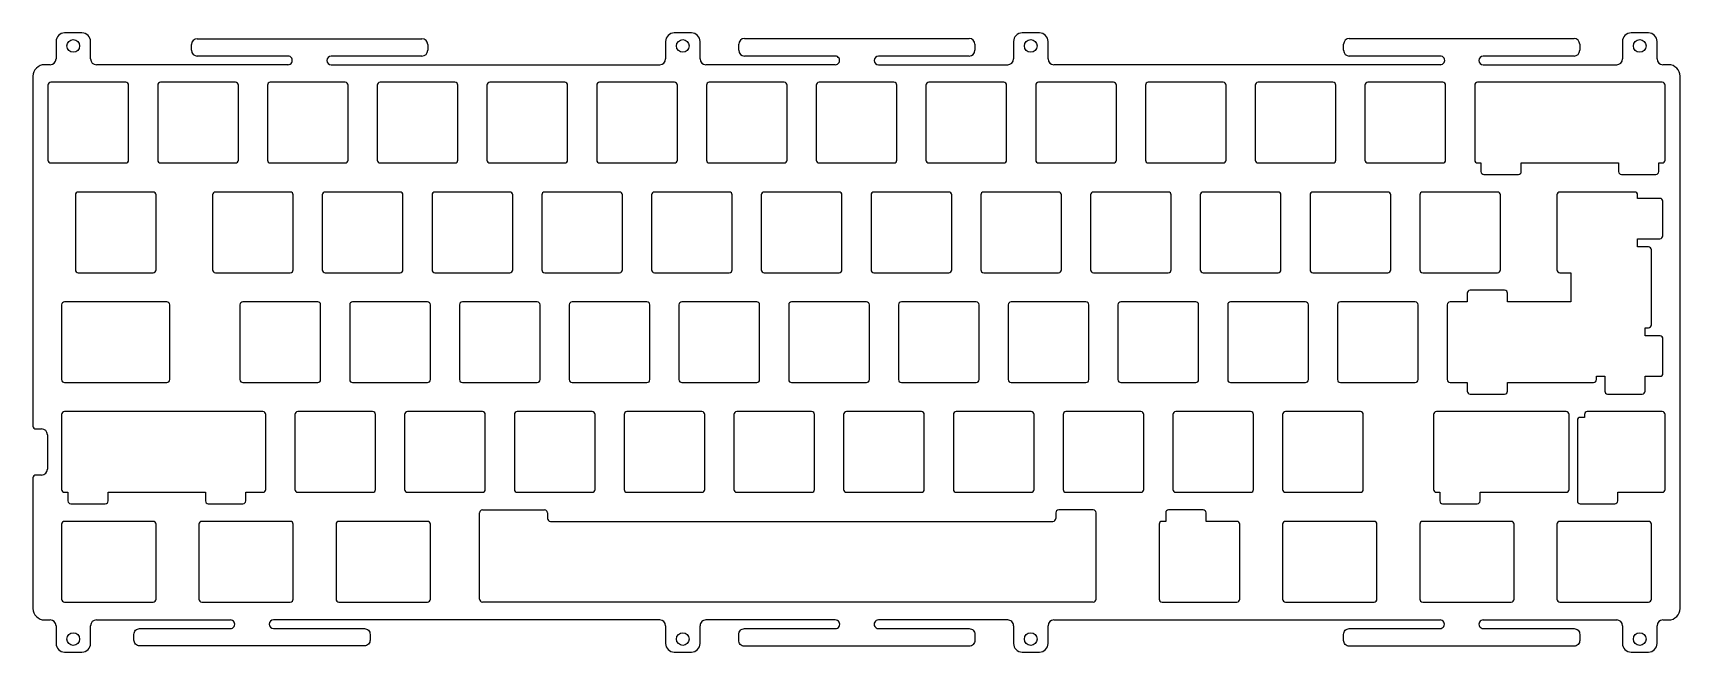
# Model space of a CAD drawing. Header units: millimetres. Extents: x 12 to 298, y 11 to 118.
import ezdxf

# ---------------------------------------------------------------- set-up
doc = ezdxf.new("R2010")
doc.units = ezdxf.units.MM
doc.layers.add('1', color=7, linetype='Continuous', lineweight=25)

msp = doc.modelspace()

# ---------------------------------------------------------------- linework, layer by layer
at = {"layer": '1', "color": 7, "linetype": 'Continuous', "lineweight": 25}
for p, q in [((20.29, 118.07), (17.29, 118.07)), ((292.19, 118.07), (289.19, 118.07)), ((15.79, 116.57), (15.79, 113.55)), ((21.79, 113.55), (21.79, 116.57)), ((287.69, 116.57), (287.69, 113.55)), ((293.69, 113.55), (293.69, 116.57)), ((14.79, 112.55), (13.79, 112.55)), ((295.69, 112.55), (294.69, 112.55)), ((11.79, 110.55), (11.79, 49.85)), ((14.39, 109), (14.39, 96)), ((27.89, 109.5), (14.89, 109.5)), ((28.39, 96), (28.39, 109)), ((33.44, 109), (33.44, 96)), ((46.94, 109.5), (33.94, 109.5)), ((47.44, 96), (47.44, 109)), ((52.49, 109), (52.49, 96)), ((65.99, 109.5), (52.99, 109.5)), ((66.49, 96), (66.49, 109)), ((71.54, 109), (71.54, 96)), ((85.04, 109.5), (72.04, 109.5)), ((85.54, 96), (85.54, 109)), ((90.59, 109), (90.59, 96)), ((104.09, 109.5), (91.09, 109.5)), ((104.59, 96), (104.59, 109)), ((109.64, 109), (109.64, 96)), ((123.14, 109.5), (110.14, 109.5)), ((123.64, 96), (123.64, 109)), ((128.69, 109), (128.69, 96)), ((142.19, 109.5), (129.19, 109.5)), ((142.69, 96), (142.69, 109)), ((147.74, 109), (147.74, 96)), ((161.24, 109.5), (148.24, 109.5)), ((161.74, 96), (161.74, 109)), ((166.79, 109), (166.79, 96)), ((180.29, 109.5), (167.29, 109.5)), ((180.79, 96), (180.79, 109)), ((185.84, 109), (185.84, 96)), ((199.34, 109.5), (186.34, 109.5)), ((199.84, 96), (199.84, 109)), ((204.89, 109), (204.89, 96)), ((218.39, 109.5), (205.39, 109.5)), ((218.89, 96), (218.89, 109)), ((223.94, 109), (223.94, 96)), ((237.44, 109.5), (224.44, 109.5)), ((237.94, 96), (237.94, 109)), ((242.99, 109), (242.99, 96)), ((256.49, 109.5), (243.49, 109.5)), ((256.99, 96), (256.99, 109)), ((262.04, 109), (262.04, 96)), ((294.59, 109.5), (262.54, 109.5)), ((295.09, 96), (295.09, 109)), ((297.69, 18.2), (297.69, 110.55)), ((14.89, 95.5), (27.89, 95.5)), ((33.94, 95.5), (46.94, 95.5)), ((52.99, 95.5), (65.99, 95.5)), ((72.04, 95.5), (85.04, 95.5)), ((91.09, 95.5), (104.09, 95.5)), ((110.14, 95.5), (123.14, 95.5)), ((129.19, 95.5), (142.19, 95.5)), ((148.24, 95.5), (161.24, 95.5)), ((167.29, 95.5), (180.29, 95.5)), ((186.34, 95.5), (199.34, 95.5)), ((205.39, 95.5), (218.39, 95.5)), ((224.44, 95.5), (237.44, 95.5)), ((243.49, 95.5), (256.49, 95.5)), ((262.54, 95.5), (263.12, 95.5)), ((263.12, 95.5), (263.12, 94)), ((270.12, 95.5), (287, 95.5)), ((270.12, 94), (270.12, 95.5)), ((287, 95.5), (287, 94)), ((294, 95.5), (294.59, 95.5)), ((294, 94), (294, 95.5)), ((263.62, 93.5), (269.62, 93.5)), ((287.5, 93.5), (293.5, 93.5)), ((19.15, 89.95), (19.15, 76.95)), ((32.65, 90.45), (19.65, 90.45)), ((33.15, 76.95), (33.15, 89.95)), ((42.96, 89.95), (42.96, 76.95)), ((56.46, 90.45), (43.46, 90.45)), ((56.96, 76.95), (56.96, 89.95)), ((62.01, 89.95), (62.01, 76.95)), ((75.51, 90.45), (62.51, 90.45)), ((76.01, 76.95), (76.01, 89.95)), ((81.06, 89.95), (81.06, 76.95)), ((94.56, 90.45), (81.56, 90.45)), ((95.06, 76.95), (95.06, 89.95)), ((100.11, 89.95), (100.11, 76.95)), ((113.61, 90.45), (100.61, 90.45)), ((114.11, 76.95), (114.11, 89.95)), ((119.16, 89.95), (119.16, 76.95)), ((132.66, 90.45), (119.66, 90.45)), ((133.16, 76.95), (133.16, 89.95)), ((138.21, 89.95), (138.21, 76.95)), ((151.71, 90.45), (138.71, 90.45)), ((152.21, 76.95), (152.21, 89.95)), ((157.26, 89.95), (157.26, 76.95)), ((170.76, 90.45), (157.76, 90.45)), ((171.26, 76.95), (171.26, 89.95)), ((176.31, 89.95), (176.31, 76.95)), ((189.81, 90.45), (176.81, 90.45)), ((190.31, 76.95), (190.31, 89.95)), ((195.36, 89.95), (195.36, 76.95)), ((208.86, 90.45), (195.86, 90.45)), ((209.36, 76.95), (209.36, 89.95)), ((214.41, 89.95), (214.41, 76.95)), ((227.91, 90.45), (214.91, 90.45)), ((228.41, 76.95), (228.41, 89.95)), ((233.46, 89.95), (233.46, 76.95)), ((246.96, 90.45), (233.96, 90.45)), ((247.46, 76.95), (247.46, 89.95)), ((252.51, 89.95), (252.51, 76.95)), ((266.01, 90.45), (253.01, 90.45)), ((266.51, 76.95), (266.51, 89.95)), ((276.32, 89.95), (276.32, 76.95)), ((289.82, 90.45), (276.82, 90.45)), ((290.32, 89.36), (290.32, 89.95)), ((294.19, 89.36), (290.32, 89.36)), ((294.69, 82.86), (294.69, 88.86)), ((290.32, 82.36), (294.19, 82.36)), ((290.32, 80.92), (290.32, 82.36)), ((292.21, 80.92), (290.32, 80.92)), ((292.71, 67.42), (292.71, 80.42)), ((19.65, 76.45), (32.65, 76.45)), ((43.46, 76.45), (56.46, 76.45)), ((62.51, 76.45), (75.51, 76.45)), ((81.56, 76.45), (94.56, 76.45)), ((100.61, 76.45), (113.61, 76.45)), ((119.66, 76.45), (132.66, 76.45)), ((138.71, 76.45), (151.71, 76.45)), ((157.76, 76.45), (170.76, 76.45)), ((176.81, 76.45), (189.81, 76.45)), ((195.86, 76.45), (208.86, 76.45)), ((214.91, 76.45), (227.91, 76.45)), ((233.96, 76.45), (246.96, 76.45)), ((253.01, 76.45), (266.01, 76.45)), ((276.82, 76.45), (278.71, 76.45)), ((278.71, 76.45), (278.71, 71.4)), ((260.74, 72.9), (260.74, 71.4)), ((267.24, 73.4), (261.24, 73.4)), ((267.74, 71.4), (267.74, 72.9)), ((47.72, 70.9), (47.72, 57.9)), ((61.22, 71.4), (48.22, 71.4)), ((61.72, 57.9), (61.72, 70.9)), ((66.77, 70.9), (66.77, 57.9)), ((80.27, 71.4), (67.27, 71.4)), ((80.77, 57.9), (80.77, 70.9)), ((85.82, 70.9), (85.82, 57.9)), ((99.32, 71.4), (86.32, 71.4)), ((99.82, 57.9), (99.82, 70.9)), ((104.87, 70.9), (104.87, 57.9)), ((118.37, 71.4), (105.37, 71.4)), ((118.87, 57.9), (118.87, 70.9)), ((123.92, 70.9), (123.92, 57.9)), ((137.42, 71.4), (124.42, 71.4)), ((137.92, 57.9), (137.92, 70.9)), ((142.97, 70.9), (142.97, 57.9)), ((156.47, 71.4), (143.47, 71.4)), ((156.97, 57.9), (156.97, 70.9)), ((162.02, 70.9), (162.02, 57.9)), ((175.52, 71.4), (162.52, 71.4)), ((176.02, 57.9), (176.02, 70.9)), ((181.07, 70.9), (181.07, 57.9)), ((194.57, 71.4), (181.57, 71.4)), ((195.07, 57.9), (195.07, 70.9)), ((200.12, 70.9), (200.12, 57.9)), ((213.62, 71.4), (200.62, 71.4)), ((214.12, 57.9), (214.12, 70.9)), ((219.17, 70.9), (219.17, 57.9)), ((232.67, 71.4), (219.67, 71.4)), ((233.17, 57.9), (233.17, 70.9)), ((238.22, 70.9), (238.22, 57.9)), ((251.72, 71.4), (238.72, 71.4)), ((252.22, 57.9), (252.22, 70.9)), ((257.27, 70.9), (257.27, 57.9)), ((260.74, 71.4), (257.77, 71.4)), ((278.71, 71.4), (267.74, 71.4)), ((291.62, 66.92), (292.21, 66.92)), ((291.62, 65.48), (291.62, 66.92)), ((294.21, 65.48), (291.62, 65.48)), ((294.71, 58.98), (294.71, 64.98)), ((48.22, 57.4), (61.22, 57.4)), ((67.27, 57.4), (80.27, 57.4)), ((86.32, 57.4), (99.32, 57.4)), ((105.37, 57.4), (118.37, 57.4)), ((124.42, 57.4), (137.42, 57.4)), ((143.47, 57.4), (156.47, 57.4)), ((162.52, 57.4), (175.52, 57.4)), ((181.57, 57.4), (194.57, 57.4)), ((200.62, 57.4), (213.62, 57.4)), ((219.67, 57.4), (232.67, 57.4)), ((238.72, 57.4), (251.72, 57.4)), ((257.77, 57.4), (260.74, 57.4)), ((260.74, 57.4), (260.74, 55.9)), ((267.74, 57.4), (282.68, 57.4)), ((267.74, 55.9), (267.74, 57.4)), ((283.18, 58.48), (284.62, 58.48)), ((283.18, 57.9), (283.18, 58.48)), ((284.62, 58.48), (284.62, 55.9)), ((291.62, 58.48), (294.21, 58.48)), ((291.62, 55.9), (291.62, 58.48)), ((261.24, 55.4), (267.24, 55.4)), ((285.12, 55.4), (291.12, 55.4)), ((16.77, 51.85), (16.77, 38.85)), ((51.7, 52.35), (17.27, 52.35)), ((52.2, 38.85), (52.2, 51.85)), ((57.25, 51.85), (57.25, 38.85)), ((70.75, 52.35), (57.75, 52.35)), ((71.25, 38.85), (71.25, 51.85)), ((76.3, 51.85), (76.3, 38.85)), ((89.8, 52.35), (76.8, 52.35)), ((90.3, 38.85), (90.3, 51.85)), ((95.35, 51.85), (95.35, 38.85)), ((108.85, 52.35), (95.85, 52.35)), ((109.35, 38.85), (109.35, 51.85)), ((114.4, 51.85), (114.4, 38.85)), ((127.9, 52.35), (114.9, 52.35)), ((128.4, 38.85), (128.4, 51.85)), ((133.45, 51.85), (133.45, 38.85)), ((146.95, 52.35), (133.95, 52.35)), ((147.45, 38.85), (147.45, 51.85)), ((152.5, 51.85), (152.5, 38.85)), ((166, 52.35), (153, 52.35)), ((166.5, 38.85), (166.5, 51.85)), ((171.55, 51.85), (171.55, 38.85)), ((185.05, 52.35), (172.05, 52.35)), ((185.55, 38.85), (185.55, 51.85)), ((190.6, 51.85), (190.6, 38.85)), ((204.1, 52.35), (191.1, 52.35)), ((204.6, 38.85), (204.6, 51.85)), ((209.65, 51.85), (209.65, 38.85)), ((223.15, 52.35), (210.15, 52.35)), ((223.65, 38.85), (223.65, 51.85)), ((228.7, 51.85), (228.7, 38.85)), ((242.2, 52.35), (229.2, 52.35)), ((242.7, 38.85), (242.7, 51.85)), ((254.89, 51.85), (254.89, 38.85)), ((277.92, 52.35), (255.39, 52.35)), ((278.42, 38.85), (278.42, 51.85)), ((281.09, 51.85), (281.09, 51.35)), ((294.59, 52.35), (281.59, 52.35)), ((295.09, 38.85), (295.09, 51.85)), ((12.29, 49.35), (13.29, 49.35)), ((279.86, 50.85), (279.86, 36.85)), ((281.09, 51.35), (280.36, 51.35)), ((14.29, 48.35), (14.29, 42.35)), ((11.79, 40.85), (11.79, 18.2)), ((13.29, 41.35), (12.29, 41.35)), ((17.27, 38.35), (17.85, 38.35)), ((17.85, 38.35), (17.85, 36.85)), ((24.85, 38.35), (41.73, 38.35)), ((24.85, 36.85), (24.85, 38.35)), ((41.73, 38.35), (41.73, 36.85)), ((48.73, 38.35), (51.7, 38.35)), ((48.73, 36.85), (48.73, 38.35)), ((57.75, 38.35), (70.75, 38.35)), ((76.8, 38.35), (89.8, 38.35)), ((95.85, 38.35), (108.85, 38.35)), ((114.9, 38.35), (127.9, 38.35)), ((133.95, 38.35), (146.95, 38.35)), ((153, 38.35), (166, 38.35)), ((172.05, 38.35), (185.05, 38.35)), ((191.1, 38.35), (204.1, 38.35)), ((210.15, 38.35), (223.15, 38.35)), ((229.2, 38.35), (242.2, 38.35)), ((255.39, 38.35), (255.98, 38.35)), ((255.98, 38.35), (255.98, 36.85)), ((262.98, 38.35), (277.92, 38.35)), ((262.98, 36.85), (262.98, 38.35)), ((286.86, 38.35), (294.59, 38.35)), ((286.86, 36.85), (286.86, 38.35)), ((18.35, 36.35), (24.35, 36.35)), ((42.23, 36.35), (48.23, 36.35)), ((189.33, 34.8), (189.33, 33.8)), ((195.83, 35.3), (189.83, 35.3)), ((196.33, 19.8), (196.33, 34.8)), ((208.41, 34.8), (208.41, 33.3)), ((214.91, 35.3), (208.91, 35.3)), ((215.41, 33.3), (215.41, 34.8)), ((256.48, 36.35), (262.48, 36.35)), ((280.36, 36.35), (286.36, 36.35)), ((16.77, 32.8), (16.77, 19.8)), ((32.65, 33.3), (17.27, 33.3)), ((33.15, 19.8), (33.15, 32.8)), ((40.58, 32.8), (40.58, 19.8)), ((56.46, 33.3), (41.08, 33.3)), ((56.96, 19.8), (56.96, 32.8)), ((64.39, 32.8), (64.39, 19.8)), ((80.27, 33.3), (64.89, 33.3)), ((80.77, 19.8), (80.77, 32.8)), ((207.27, 32.8), (207.27, 19.8)), ((208.41, 33.3), (207.77, 33.3)), ((220.77, 33.3), (215.41, 33.3)), ((221.27, 19.8), (221.27, 32.8)), ((228.7, 32.8), (228.7, 19.8)), ((244.58, 33.3), (229.2, 33.3)), ((245.08, 19.8), (245.08, 32.8)), ((252.51, 32.8), (252.51, 19.8)), ((268.39, 33.3), (253.01, 33.3)), ((268.89, 19.8), (268.89, 32.8)), ((276.32, 32.8), (276.32, 19.8)), ((292.21, 33.3), (276.82, 33.3)), ((292.71, 19.8), (292.71, 32.8)), ((17.27, 19.3), (32.65, 19.3)), ((41.08, 19.3), (56.46, 19.3)), ((64.89, 19.3), (80.27, 19.3)), ((207.77, 19.3), (220.77, 19.3)), ((229.2, 19.3), (244.58, 19.3)), ((253.01, 19.3), (268.39, 19.3)), ((276.82, 19.3), (292.21, 19.3)), ((13.79, 16.2), (14.79, 16.2)), ((15.79, 15.2), (15.79, 12.13)), ((21.79, 12.13), (21.79, 15.2)), ((22.79, 16.2), (46.07, 16.2)), ((121.59, 15.2), (121.59, 12.13)), ((127.59, 12.13), (127.59, 15.2)), ((181.99, 15.2), (181.99, 12.13)), ((187.99, 12.13), (187.99, 15.2)), ((188.99, 16.2), (256.03, 16.2)), ((263.53, 16.2), (286.69, 16.2)), ((287.69, 15.2), (287.69, 12.13)), ((293.69, 12.13), (293.69, 15.2)), ((294.69, 16.2), (295.69, 16.2)), ((17.29, 10.63), (20.29, 10.63)), ((123.09, 10.63), (126.09, 10.63)), ((183.49, 10.63), (186.49, 10.63)), ((289.19, 10.63), (292.19, 10.63))]:
    msp.add_line(p, q, dxfattribs=at)
at = {"layer": '1', "linetype": 'Continuous', "lineweight": 25}
for p, q in [((126.09, 118.07), (123.09, 118.07)), ((186.49, 118.07), (183.49, 118.07)), ((121.59, 116.57), (121.59, 113.55)), ((127.59, 113.55), (127.59, 116.57)), ((181.99, 116.57), (181.99, 113.55)), ((187.99, 113.55), (187.99, 116.57)), ((56.06, 112.55), (22.79, 112.55)), ((151.05, 112.55), (128.59, 112.55)), ((256.13, 112.55), (188.99, 112.55))]:
    msp.add_line(p, q, dxfattribs=at)
at = {"layer": '1'}
for p, q in [((39.31, 115.05), (39.31, 116.05)), ((40.31, 117.05), (79.31, 117.05)), ((80.31, 116.05), (80.31, 115.05)), ((134.29, 115.05), (134.29, 116.1)), ((135.29, 117.1), (174.29, 117.1)), ((175.29, 116.1), (175.29, 115.05)), ((239.28, 115.05), (239.28, 116.1)), ((240.28, 117.1), (279.28, 117.1)), ((280.28, 116.1), (280.28, 115.05)), ((56.06, 114.05), (40.31, 114.05)), ((56.81, 113.3), (56.81, 113.3)), ((62.81, 113.3), (62.81, 113.3)), ((79.31, 114.05), (63.56, 114.05)), ((63.56, 112.55), (120.59, 112.55)), ((151.04, 114.05), (135.29, 114.05)), ((174.29, 114.05), (158.54, 114.05)), ((158.54, 112.55), (180.99, 112.55)), ((256.03, 114.05), (240.28, 114.05)), ((279.28, 114.05), (263.53, 114.05)), ((263.53, 112.55), (286.69, 112.55)), ((89.3, 19.8), (89.3, 34.8)), ((89.8, 35.3), (100.6, 35.3)), ((101.1, 34.8), (101.1, 33.8)), ((101.6, 33.3), (188.83, 33.3)), ((195.83, 19.3), (89.8, 19.3)), ((120.59, 16.2), (53.56, 16.2))]:
    msp.add_line(p, q, dxfattribs=at)
msp.add_lwpolyline([(35.53, 57.9), (35.53, 70.9, 0.414214), (35.03, 71.4), (17.26, 71.4, 0.414214), (16.76, 70.9), (16.76, 57.9, 0.414214), (17.26, 57.4), (35.03, 57.4, 0.414214)], format="xyb", close=True, dxfattribs=at)
for points in [[(53.56, 16.2, 0.999996), (53.56, 14.7), (69.31, 14.7, -0.414214), (70.31, 13.7), (70.31, 12.7, -0.414214), (69.31, 11.7), (30.31, 11.7, -0.414214), (29.31, 12.7), (29.31, 13.7, -0.414214), (30.31, 14.7), (46.06, 14.7, 1.006341), (46.06, 16.2)], [(158.54, 16.2, 1.000003), (158.54, 14.7), (174.29, 14.7, -0.414214), (175.29, 13.7), (175.29, 12.64, -0.414214), (174.29, 11.64), (135.29, 11.64, -0.428049), (134.29, 12.7), (134.29, 13.7, -0.414214), (135.29, 14.7), (151.04, 14.7, 1.06449), (151.04, 16.2), (128.59, 16.2, 0.414214), (127.59, 15.2)], [(263.53, 16.2, 1.000003), (263.53, 14.7), (279.28, 14.7, -0.414214), (280.28, 13.7), (280.28, 12.64, -0.414214), (279.28, 11.64), (240.28, 11.64, -0.414214), (239.28, 12.64), (239.28, 13.7, -0.414214), (240.28, 14.7), (256.03, 14.7, 1.000004), (256.03, 16.2)]]:
    msp.add_lwpolyline(points, format="xyb", dxfattribs=at)
at = {"layer": '1', "color": 7, "linetype": 'Continuous', "lineweight": 25}
msp.add_lwpolyline([(181.99, 15.2, 0.414214), (180.99, 16.2), (158.54, 16.2)], format="xyb", dxfattribs=at)
for centre in [(18.79, 115.82), (290.69, 115.82), (18.79, 12.88), (124.59, 12.88), (184.99, 12.88), (290.69, 12.88)]:
    msp.add_circle(centre, 1.1, dxfattribs=at)
at = {"layer": '1', "linetype": 'Continuous', "lineweight": 25}
for centre in [(124.59, 115.82), (184.99, 115.82)]:
    msp.add_circle(centre, 1.1, dxfattribs=at)
at = {"layer": '1', "color": 7, "linetype": 'Continuous', "lineweight": 25}
for centre, radius, start, end in [((17.29, 116.57), 1.5, 90, 180), ((20.29, 116.57), 1.5, 0, 90), ((289.19, 116.57), 1.5, 90, 180), ((292.19, 116.57), 1.5, 0, 90), ((13.79, 110.55), 2, 90, 180), ((14.79, 113.55), 1, 270, 0), ((22.79, 113.55), 1, 180, 270), ((286.69, 113.55), 1, 270, 0), ((294.69, 113.55), 1, 180, 270), ((295.69, 110.55), 2, 0, 90), ((14.89, 109), 0.5, 90, 180), ((27.89, 109), 0.5, 0, 90), ((33.94, 109), 0.5, 90, 180), ((46.94, 109), 0.5, 0, 90), ((52.99, 109), 0.5, 90, 180), ((65.99, 109), 0.5, 0, 90), ((72.04, 109), 0.5, 90, 180), ((85.04, 109), 0.5, 0, 90), ((91.09, 109), 0.5, 90, 180), ((104.09, 109), 0.5, 0, 90), ((110.14, 109), 0.5, 90, 180), ((123.14, 109), 0.5, 0, 90), ((129.19, 109), 0.5, 90, 180), ((142.19, 109), 0.5, 0, 90), ((148.24, 109), 0.5, 90, 180), ((161.24, 109), 0.5, 0, 90), ((167.29, 109), 0.5, 90, 180), ((180.29, 109), 0.5, 0, 90), ((186.34, 109), 0.5, 90, 180), ((199.34, 109), 0.5, 0, 90), ((205.39, 109), 0.5, 90, 180), ((218.39, 109), 0.5, 0, 90), ((224.44, 109), 0.5, 90, 180), ((237.44, 109), 0.5, 0, 90), ((243.49, 109), 0.5, 90, 180), ((256.49, 109), 0.5, 0, 90), ((262.54, 109), 0.5, 90, 180), ((294.59, 109), 0.5, 0, 90), ((14.89, 96), 0.5, 180, 270), ((27.89, 96), 0.5, 270, 0), ((33.94, 96), 0.5, 180, 270), ((46.94, 96), 0.5, 270, 0), ((52.99, 96), 0.5, 180, 270), ((65.99, 96), 0.5, 270, 0), ((72.04, 96), 0.5, 180, 270), ((85.04, 96), 0.5, 270, 0), ((91.09, 96), 0.5, 180, 270), ((104.09, 96), 0.5, 270, 0), ((110.14, 96), 0.5, 180, 270), ((123.14, 96), 0.5, 270, 0), ((129.19, 96), 0.5, 180, 270), ((142.19, 96), 0.5, 270, 0), ((148.24, 96), 0.5, 180, 270), ((161.24, 96), 0.5, 270, 0), ((167.29, 96), 0.5, 180, 270), ((180.29, 96), 0.5, 270, 0), ((186.34, 96), 0.5, 180, 270), ((199.34, 96), 0.5, 270, 0), ((205.39, 96), 0.5, 180, 270), ((218.39, 96), 0.5, 270, 0), ((224.44, 96), 0.5, 180, 270), ((237.44, 96), 0.5, 270, 0), ((243.49, 96), 0.5, 180, 270), ((256.49, 96), 0.5, 270, 0), ((262.54, 96), 0.5, 180, 270), ((294.59, 96), 0.5, 270, 0), ((263.62, 94), 0.5, 180, 270), ((269.62, 94), 0.5, 270, 0), ((287.5, 94), 0.5, 180, 270), ((293.5, 94), 0.5, 270, 0), ((19.65, 89.95), 0.5, 90, 180), ((32.65, 89.95), 0.5, 0, 90), ((43.46, 89.95), 0.5, 90, 180), ((56.46, 89.95), 0.5, 0, 90), ((62.51, 89.95), 0.5, 90, 180), ((75.51, 89.95), 0.5, 0, 90), ((81.56, 89.95), 0.5, 90, 180), ((94.56, 89.95), 0.5, 0, 90), ((100.61, 89.95), 0.5, 90, 180), ((113.61, 89.95), 0.5, 0, 90), ((119.66, 89.95), 0.5, 90, 180), ((132.66, 89.95), 0.5, 0, 90), ((138.71, 89.95), 0.5, 90, 180), ((151.71, 89.95), 0.5, 0, 90), ((157.76, 89.95), 0.5, 90, 180), ((170.76, 89.95), 0.5, 0, 90), ((176.81, 89.95), 0.5, 90, 180), ((189.81, 89.95), 0.5, 0, 90), ((195.86, 89.95), 0.5, 90, 180), ((208.86, 89.95), 0.5, 0, 90), ((214.91, 89.95), 0.5, 90, 180), ((227.91, 89.95), 0.5, 0, 90), ((233.96, 89.95), 0.5, 90, 180), ((246.96, 89.95), 0.5, 0, 90), ((253.01, 89.95), 0.5, 90, 180), ((266.01, 89.95), 0.5, 0, 90), ((276.82, 89.95), 0.5, 90, 180), ((289.82, 89.95), 0.5, 0, 90), ((294.19, 88.86), 0.5, 0, 90), ((292.21, 80.42), 0.5, 0, 90), ((294.19, 82.86), 0.5, 270, 0), ((19.65, 76.95), 0.5, 180, 270), ((32.65, 76.95), 0.5, 270, 0), ((43.46, 76.95), 0.5, 180, 270), ((56.46, 76.95), 0.5, 270, 0), ((62.51, 76.95), 0.5, 180, 270), ((75.51, 76.95), 0.5, 270, 0), ((81.56, 76.95), 0.5, 180, 270), ((94.56, 76.95), 0.5, 270, 0), ((100.61, 76.95), 0.5, 180, 270), ((113.61, 76.95), 0.5, 270, 0), ((119.66, 76.95), 0.5, 180, 270), ((132.66, 76.95), 0.5, 270, 0), ((138.71, 76.95), 0.5, 180, 270), ((151.71, 76.95), 0.5, 270, 0), ((157.76, 76.95), 0.5, 180, 270), ((170.76, 76.95), 0.5, 270, 0), ((176.81, 76.95), 0.5, 180, 270), ((189.81, 76.95), 0.5, 270, 0), ((195.86, 76.95), 0.5, 180, 270), ((208.86, 76.95), 0.5, 270, 0), ((214.91, 76.95), 0.5, 180, 270), ((227.91, 76.95), 0.5, 270, 0), ((233.96, 76.95), 0.5, 180, 270), ((246.96, 76.95), 0.5, 270, 0), ((253.01, 76.95), 0.5, 180, 270), ((266.01, 76.95), 0.5, 270, 0), ((276.82, 76.95), 0.5, 180, 270), ((261.24, 72.9), 0.5, 90, 180), ((267.24, 72.9), 0.5, 0, 90), ((48.22, 70.9), 0.5, 90, 180), ((61.22, 70.9), 0.5, 0, 90), ((67.27, 70.9), 0.5, 90, 180), ((80.27, 70.9), 0.5, 0, 90), ((86.32, 70.9), 0.5, 90, 180), ((99.32, 70.9), 0.5, 0, 90), ((105.37, 70.9), 0.5, 90, 180), ((118.37, 70.9), 0.5, 0, 90), ((124.42, 70.9), 0.5, 90, 180), ((137.42, 70.9), 0.5, 0, 90), ((143.47, 70.9), 0.5, 90, 180), ((156.47, 70.9), 0.5, 0, 90), ((162.52, 70.9), 0.5, 90, 180), ((175.52, 70.9), 0.5, 0, 90), ((181.57, 70.9), 0.5, 90, 180), ((194.57, 70.9), 0.5, 0, 90), ((200.62, 70.9), 0.5, 90, 180), ((213.62, 70.9), 0.5, 0, 90), ((219.67, 70.9), 0.5, 90, 180), ((232.67, 70.9), 0.5, 0, 90), ((238.72, 70.9), 0.5, 90, 180), ((251.72, 70.9), 0.5, 0, 90), ((257.77, 70.9), 0.5, 90, 180), ((292.21, 67.42), 0.5, 270, 0), ((294.21, 64.98), 0.5, 0, 90), ((48.22, 57.9), 0.5, 180, 270), ((61.22, 57.9), 0.5, 270, 0), ((67.27, 57.9), 0.5, 180, 270), ((80.27, 57.9), 0.5, 270, 0), ((86.32, 57.9), 0.5, 180, 270), ((99.32, 57.9), 0.5, 270, 0), ((105.37, 57.9), 0.5, 180, 270), ((118.37, 57.9), 0.5, 270, 0), ((124.42, 57.9), 0.5, 180, 270), ((137.42, 57.9), 0.5, 270, 0), ((143.47, 57.9), 0.5, 180, 270), ((156.47, 57.9), 0.5, 270, 0), ((162.52, 57.9), 0.5, 180, 270), ((175.52, 57.9), 0.5, 270, 0), ((181.57, 57.9), 0.5, 180, 270), ((194.57, 57.9), 0.5, 270, 0), ((200.62, 57.9), 0.5, 180, 270), ((213.62, 57.9), 0.5, 270, 0), ((219.67, 57.9), 0.5, 180, 270), ((232.67, 57.9), 0.5, 270, 0), ((238.72, 57.9), 0.5, 180, 270), ((251.72, 57.9), 0.5, 270, 0), ((257.77, 57.9), 0.5, 180, 270), ((282.68, 57.9), 0.5, 270, 0), ((294.21, 58.98), 0.5, 270, 0), ((261.24, 55.9), 0.5, 180, 270), ((267.24, 55.9), 0.5, 270, 0), ((285.12, 55.9), 0.5, 180, 270), ((291.12, 55.9), 0.5, 270, 0), ((17.27, 51.85), 0.5, 90, 180), ((51.7, 51.85), 0.5, 0, 90), ((57.75, 51.85), 0.5, 90, 180), ((70.75, 51.85), 0.5, 0, 90), ((76.8, 51.85), 0.5, 90, 180), ((89.8, 51.85), 0.5, 0, 90), ((95.85, 51.85), 0.5, 90, 180), ((108.85, 51.85), 0.5, 0, 90), ((114.9, 51.85), 0.5, 90, 180), ((127.9, 51.85), 0.5, 0, 90), ((133.95, 51.85), 0.5, 90, 180), ((146.95, 51.85), 0.5, 0, 90), ((153, 51.85), 0.5, 90, 180), ((166, 51.85), 0.5, 0, 90), ((172.05, 51.85), 0.5, 90, 180), ((185.05, 51.85), 0.5, 0, 90), ((191.1, 51.85), 0.5, 90, 180), ((204.1, 51.85), 0.5, 0, 90), ((210.15, 51.85), 0.5, 90, 180), ((223.15, 51.85), 0.5, 0, 90), ((229.2, 51.85), 0.5, 90, 180), ((242.2, 51.85), 0.5, 0, 90), ((255.39, 51.85), 0.5, 90, 180), ((277.92, 51.85), 0.5, 0, 90), ((281.59, 51.85), 0.5, 90, 180), ((294.59, 51.85), 0.5, 0, 90), ((12.29, 49.85), 0.5, 180, 270), ((13.29, 48.35), 1, 0, 90), ((280.36, 50.85), 0.5, 90, 180), ((12.29, 40.85), 0.5, 90, 180), ((13.29, 42.35), 1, 270, 0), ((17.27, 38.85), 0.5, 180, 270), ((51.7, 38.85), 0.5, 270, 0), ((57.75, 38.85), 0.5, 180, 270), ((70.75, 38.85), 0.5, 270, 0), ((76.8, 38.85), 0.5, 180, 270), ((89.8, 38.85), 0.5, 270, 0), ((95.85, 38.85), 0.5, 180, 270), ((108.85, 38.85), 0.5, 270, 0), ((114.9, 38.85), 0.5, 180, 270), ((127.9, 38.85), 0.5, 270, 0), ((133.95, 38.85), 0.5, 180, 270), ((146.95, 38.85), 0.5, 270, 0), ((153, 38.85), 0.5, 180, 270), ((166, 38.85), 0.5, 270, 0), ((172.05, 38.85), 0.5, 180, 270), ((185.05, 38.85), 0.5, 270, 0), ((191.1, 38.85), 0.5, 180, 270), ((204.1, 38.85), 0.5, 270, 0), ((210.15, 38.85), 0.5, 180, 270), ((223.15, 38.85), 0.5, 270, 0), ((229.2, 38.85), 0.5, 180, 270), ((242.2, 38.85), 0.5, 270, 0), ((255.39, 38.85), 0.5, 180, 270), ((277.92, 38.85), 0.5, 270, 0), ((294.59, 38.85), 0.5, 270, 0), ((18.35, 36.85), 0.5, 180, 270), ((24.35, 36.85), 0.5, 270, 0), ((42.23, 36.85), 0.5, 180, 270), ((48.23, 36.85), 0.5, 270, 0), ((89.8, 34.8), 0.5, 89.8468, 180), ((100.6, 34.8), 0.5, 0, 90), ((189.83, 34.8), 0.5, 90, 180), ((195.83, 34.8), 0.5, 0, 90), ((208.91, 34.8), 0.5, 90, 180), ((214.91, 34.8), 0.5, 0, 90), ((256.48, 36.85), 0.5, 180, 270), ((262.48, 36.85), 0.5, 270, 0), ((280.36, 36.85), 0.5, 180, 270), ((286.36, 36.85), 0.5, 270, 0), ((17.27, 32.8), 0.5, 90, 180), ((32.65, 32.8), 0.5, 0, 90), ((41.08, 32.8), 0.5, 90, 180), ((56.46, 32.8), 0.5, 0, 90), ((64.89, 32.8), 0.5, 90, 180), ((80.27, 32.8), 0.5, 0, 90), ((188.83, 33.8), 0.5, 270, 0), ((207.77, 32.8), 0.5, 90, 180), ((220.77, 32.8), 0.5, 0, 90), ((229.2, 32.8), 0.5, 90, 180), ((244.58, 32.8), 0.5, 0, 90), ((253.01, 32.8), 0.5, 90, 180), ((268.39, 32.8), 0.5, 0, 90), ((276.82, 32.8), 0.5, 90, 180), ((292.21, 32.8), 0.5, 0, 90), ((13.79, 18.2), 2, 180, 270), ((17.27, 19.8), 0.5, 180, 270), ((32.65, 19.8), 0.5, 270, 0), ((41.08, 19.8), 0.5, 180, 270), ((56.46, 19.8), 0.5, 270, 0), ((64.89, 19.8), 0.5, 180, 270), ((80.27, 19.8), 0.5, 270, 0), ((89.8, 19.8), 0.5, 180, 269.9845), ((207.77, 19.8), 0.5, 180, 270), ((220.77, 19.8), 0.5, 270, 0), ((229.2, 19.8), 0.5, 180, 270), ((244.58, 19.8), 0.5, 270, 0), ((253.01, 19.8), 0.5, 180, 270), ((268.39, 19.8), 0.5, 270, 0), ((276.82, 19.8), 0.5, 180, 270), ((292.21, 19.8), 0.5, 270, 0), ((295.69, 18.2), 2, 270, 0), ((14.79, 15.2), 1, 0, 90), ((22.79, 15.2), 1, 90, 180), ((120.59, 15.2), 1, 0, 90), ((188.99, 15.2), 1, 90, 180), ((286.69, 15.2), 1, 0, 90), ((294.69, 15.2), 1, 90, 180), ((17.29, 12.13), 1.5, 180, 270), ((20.29, 12.13), 1.5, 270, 0), ((123.09, 12.13), 1.5, 180, 270), ((126.09, 12.13), 1.5, 270, 0), ((183.49, 12.13), 1.5, 180, 270), ((186.49, 12.13), 1.5, 270, 0), ((289.19, 12.13), 1.5, 180, 270), ((292.19, 12.13), 1.5, 270, 0)]:
    msp.add_arc(centre, radius, start, end, dxfattribs=at)
at = {"layer": '1', "linetype": 'Continuous', "lineweight": 25}
for centre, radius, start, end in [((123.09, 116.57), 1.5, 90, 180), ((126.09, 116.57), 1.5, 0, 90), ((183.49, 116.57), 1.5, 90, 180), ((186.49, 116.57), 1.5, 0, 90), ((120.59, 113.55), 1, 270, 0), ((128.59, 113.55), 1, 180, 270), ((180.99, 113.55), 1, 270, 0), ((188.99, 113.55), 1, 180, 270)]:
    msp.add_arc(centre, radius, start, end, dxfattribs=at)
at = {"layer": '1'}
for centre, radius, start, end in [((40.31, 116.05), 1, 90, 180), ((40.31, 115.05), 1, 180, 270), ((79.31, 116.05), 1, 360, 90), ((79.31, 115.05), 1, 270, 360), ((135.29, 116.1), 1, 90, 180), ((135.29, 115.05), 1, 180, 270), ((174.29, 116.1), 1, 0, 90), ((174.29, 115.05), 1, 270, 360), ((240.28, 116.1), 1, 90, 180), ((240.28, 115.05), 1, 180, 270), ((279.28, 116.1), 1, 0, 90), ((279.28, 115.05), 1, 270, 0), ((56.06, 113.3), 0.75, 269.6378, 90.3622), ((63.56, 113.3), 0.75, 90, 269.9995), ((151.05, 113.3), 0.75, 269.76, 90.24), ((158.54, 113.3), 0.75, 90, 269.9995), ((256.08, 113.3), 0.752, 266.1256, 93.8744), ((263.53, 113.3), 0.75, 90, 269.9995), ((101.6, 33.8), 0.5, 180, 269.9809), ((195.83, 19.8), 0.5, 270, 0)]:
    msp.add_arc(centre, radius, start, end, dxfattribs=at)

doc.saveas('drawing.dxf')
